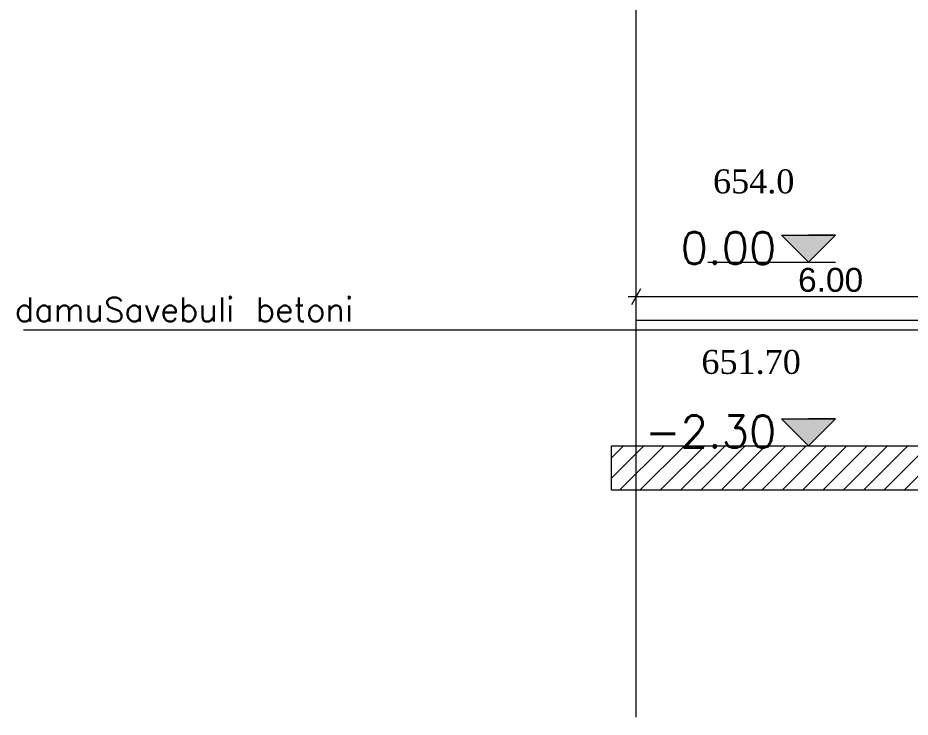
# Model space of a CAD drawing. Header units: millimetres. Extents: x 475616349 to 476941521, y 4620115302 to 4621446928.
# Drawn here: x 476707834 to 476719015, y 4620467140 to 4620475904 of the extents above; entities that cross this region are included whole.
import ezdxf

# ---------------------------------------------------------------- set-up
doc = ezdxf.new("R2010")
doc.units = ezdxf.units.MM
doc.header["$MEASUREMENT"] = 0
for name, color, linetype, lineweight in [('0_Pen_No__1_Pen_No__250', 7, 'Continuous', 0), ('0_Pen_No__250_Pen_No__142', 142, 'Continuous', 0), ('2D Drafting - General_Pen_No__7_Pen_No__250', 7, 'Continuous', 0), ('2D Drafting - General_Pen_No__7_Pen_No__7', 7, 'Continuous', 0), ('Annotation - Text_Pen_No__7_Pen_No__7_Pen_No__142', 142, 'Continuous', 0), ('New_New_piketebi_Pen_No__7_Pen_No__1', 1, 'Continuous', 0), ('New_Structural - Bearing_Pen_No__1', 1, 'Continuous', 0), ('zoma_Pen_No__1', 1, 'Continuous', 0), ('zoma_Pen_No__1_Pen_No__142', 142, 'Continuous', 0), ('zoma_Pen_No__5_Pen_No__142', 142, 'Continuous', 0)]:
    doc.layers.add(name, color=color, linetype=linetype, lineweight=lineweight)
doc.layers.add('zoma', color=7, linetype='Continuous')
doc.layers.add('zoma_Pen_No__5', color=7, linetype='Continuous')
doc.styles.add('GENERATED_STYLE_2', font='arial.ttf')
doc.styles.add('GENERATED_STYLE_8', font='times.ttf')
doc.linetypes.add('Break', pattern='A,0,[1,бѓЎбѓђбѓ®бѓљбѓ\x98бѓ\x98 #13 nika1.Shx,S=15.679026,R=0,X=0,Y=0],-1975.557214,0', length=1975.557214)
doc.dimstyles.new('GENERATED_STYLE__4', dxfattribs={"dimtxt": 300, "dimasz": 152, "dimexe": 0.18, "dimexo": 3, "dimgap": 0.09, "dimtad": 1, "dimtih": 1, "dimtoh": 1, "dimlfac": 0.001, "dimzin": 0, "dimdsep": 46, "dimtxsty": 'GENERATED_STYLE_2', "dimblk": 'ARROWHEAD_2', "dimblk1": 'ARROWHEAD_2', "dimblk2": 'ARROWHEAD_2', "dimcen": 0.09, "dimclrd": 1, "dimclre": 1, "dimclrt": 1, "dimadec": 0, "dimazin": 0, "dimtfac": 1, "dimtdec": 4, "dimtmove": 0, "dimatfit": 3, "dimfxl": 1, "dimtolj": 1, "dimtzin": 0, "dimarcsym": 0})

# ---------------------------------------------------------------- blocks, each defined once
blk = doc.blocks.new('*D253', base_point=(476577134, 4620325126))
at = {"layer": 'zoma_Pen_No__1', "color": 1, "linetype": 'Continuous', "lineweight": 0, "transparency": 16777216}
for p, q in [((476715580, 4620472556), (476715580, 4620472256)), ((476720440, 4620472556), (476720440, 4620472256)), ((476715638, 4620472506), (476715522, 4620472306)), ((476720382, 4620472306), (476720498, 4620472506)), ((476715580, 4620472406), (476715482, 4620472406)), ((476720440, 4620472406), (476715580, 4620472406)), ((476720538, 4620472406), (476720440, 4620472406))]:
    blk.add_line(p, q, dxfattribs=at)
at = {"layer": 'zoma_Pen_No__1', "color": 1, "lineweight": 0, "transparency": 16777216, "insert": (476717611, 4620472466), "char_height": 300, "attachment_point": 7, "style": 'GENERATED_STYLE_2'}
blk.add_mtext('\\A1;{\\pql;\\fArial CYR|b0|i0|c204|p34;6.00}', dxfattribs=at)
blk = doc.blocks.new('ARROWHEAD_2')
at = {"color": 0, "linetype": 'Continuous', "lineweight": 0}
for p, q in [((0, 0), (-1, 0)), ((-0.378, -0.655), (0.378, 0.655))]:
    blk.add_line(p, q, dxfattribs=at)
blk = doc.blocks.new('Line_73', base_point=(476723003, 4620471988))
at = {"layer": 'zoma_Pen_No__5_Pen_No__142', "linetype": 'Continuous', "lineweight": 0}
blk.add_hatch(color=142, dxfattribs=at).paths.add_polyline_path([(476722903, 4620471988), (476722911, 4620471950), (476722933, 4620471917), (476722965, 4620471896), (476723003, 4620471888), (476723042, 4620471896), (476723074, 4620471917), (476723096, 4620471950), (476723103, 4620471988), (476723096, 4620472026), (476723074, 4620472059), (476723042, 4620472080), (476723003, 4620472088), (476722965, 4620472080), (476722933, 4620472059), (476722911, 4620472026)])
at = {"layer": 'zoma_Pen_No__5_Pen_No__142', "color": 142, "linetype": 'Continuous', "lineweight": 0}
blk.add_line((476722903, 4620471988), (476707904, 4620471988), dxfattribs=at)
blk.add_circle((476723003, 4620471988), 100, dxfattribs=at)

msp = doc.modelspace()

# ---------------------------------------------------------------- hatches: boundary and pattern name
at = {"layer": '0_Pen_No__250_Pen_No__142', "linetype": 'Continuous', "lineweight": 0}
for points in [[(476717741.389, 4620472841.793), (476717403.86, 4620473179.486), (476718079.082, 4620473179.321)], [(476717740.251, 4620470541.535), (476717402.722, 4620470879.229), (476718077.944, 4620470879.064)]]:
    msp.add_hatch(color=142, dxfattribs=at).paths.add_polyline_path(points)
at = {"layer": '2D Drafting - General_Pen_No__7_Pen_No__7', "linetype": 'Continuous', "lineweight": 0}
h = msp.add_hatch(dxfattribs=at)
h.set_pattern_fill('MASONRY_BLOCK', style=0, pattern_type=2)
h.set_pattern_definition([(45, (476577134.07, 4620325125.74), (-127.27922, 127.27922), [])])
h.paths.add_polyline_path([(476747223.408, 4620472841.511), (476747223.408, 4620472284.525), (476738189.088, 4620472284.525), (476721210.131, 4620469985.011), (476715272.145, 4620469985.019), (476715272.146, 4620470542.314), (476720510.154, 4620470541.027), (476721210.132, 4620470540.683), (476738209.815, 4620472841.511)])

# ---------------------------------------------------------------- linework, layer by layer
at = {"layer": '0_Pen_No__1_Pen_No__250', "color": 7, "linetype": 'Continuous', "lineweight": 0, "flags": 128}
for points in [[(476717741.389, 4620472841.793), (476717403.86, 4620473179.486), (476717741.471, 4620473179.404)], [(476717741.389, 4620472841.793), (476718079.082, 4620473179.321), (476717741.471, 4620473179.404)], [(476716479, 4620472842.101), (476718079, 4620472841.71)], [(476717740.251, 4620470541.535), (476717402.722, 4620470879.229), (476717740.333, 4620470879.146)], [(476717740.251, 4620470541.535), (476718077.944, 4620470879.064), (476717740.333, 4620470879.146)], [(476716477.862, 4620470541.843), (476718077.862, 4620470541.453)]]:
    msp.add_lwpolyline(points, dxfattribs=at)
at = {"layer": '0_Pen_No__250_Pen_No__142', "color": 142, "linetype": 'Continuous', "lineweight": 0, "flags": 128}
for points in [[(476717741.389, 4620472841.793), (476717403.86, 4620473179.486), (476718079.082, 4620473179.321)], [(476717740.251, 4620470541.535), (476717402.722, 4620470879.229), (476718077.944, 4620470879.064)]]:
    msp.add_lwpolyline(points, close=True, dxfattribs=at)
at = {"layer": '2D Drafting - General_Pen_No__7_Pen_No__250', "color": 7, "linetype": 'Continuous', "lineweight": 0, "flags": 128}
msp.add_lwpolyline([(476747223.408, 4620472841.511), (476747223.408, 4620472284.525), (476738189.088, 4620472284.525), (476721210.131, 4620469985.011), (476715272.145, 4620469985.019), (476715272.146, 4620470542.314), (476720510.154, 4620470541.027), (476721210.132, 4620470540.683), (476738209.815, 4620472841.511)], close=True, dxfattribs=at)
at = {"layer": 'New_Structural - Bearing_Pen_No__1', "color": 1, "linetype": 'Continuous', "lineweight": 0}
msp.add_line((476715580.154, 4620493871.479), (476715580.154, 4620467140.153), dxfattribs=at)
at = {"layer": 'New_Structural - Bearing_Pen_No__1', "color": 1, "linetype": 'Break', "lineweight": 0}
msp.add_line((476715580.154, 4620472114.387), (476720510.154, 4620472114.387), dxfattribs=at)

# ---------------------------------------------------------------- block references
at = {"layer": 'zoma_Pen_No__5', "color": 142, "linetype": 'Continuous', "lineweight": 0}
msp.add_blockref('Line_73', (476723003.43, 4620471988.038), dxfattribs=at)

# ---------------------------------------------------------------- texts
at = {"layer": 'Annotation - Text_Pen_No__7_Pen_No__7_Pen_No__142', "color": 142, "linetype": 'Continuous', "lineweight": 0, "insert": (476707795.781, 4620472397.918), "char_height": 300, "attachment_point": 1}
msp.add_mtext('\\A1;{\\pql;\\Ftxt.shx;damuSavebuli beton\\Ftxt.shx;i}', dxfattribs=at)
at = {"layer": 'New_New_piketebi_Pen_No__7_Pen_No__1', "color": 1, "linetype": 'Continuous', "lineweight": 0, "char_height": 300, "attachment_point": 4, "style": 'GENERATED_STYLE_8'}
for s, insert in [('\\A1;{\\pql;\\fTimes New Roman|b0|i0|c0|p18;6\\fTimes New Roman|b0|i0|c0|p18;5\\fTimes New Roman|b0|i0|c0|p18;4.0}', (476716545.214, 4620473851.284)), ('\\A1;{\\pql;\\fTimes New Roman|b0|i0|c0|p18;6\\fTimes New Roman|b0|i0|c0|p18;5\\fTimes New Roman|b0|i0|c0|p18;1.70}', (476716399.797, 4620471588.752))]:
    msp.add_mtext(s, dxfattribs=dict(at, insert=insert))
at = {"layer": 'zoma_Pen_No__1_Pen_No__142', "color": 142, "linetype": 'Continuous', "lineweight": 0, "char_height": 400, "attachment_point": 9, "rotation": 359.9860128}
for s, insert in [('\\A1;{\\pqr;\\Ftxt.shx;0\\Ftxt.shx;.00}', (476717339.074, 4620472818.845)), ('\\A1;{\\pqr;\\Ftxt.shx;-2.\\Ftxt.shx;30}', (476717337.936, 4620470518.588))]:
    msp.add_mtext(s, dxfattribs=dict(at, insert=insert))

# ---------------------------------------------------------------- dimensions: what is measured, and where the dimension line sits
at = {"layer": 'zoma', "color": 1, "linetype": 'Continuous', "lineweight": 0}
dim = msp.add_linear_dim(base=(476715580.154, 4620472406.077), p1=(476720439.86, 4620472406.077), p2=(476715580.154, 4620472458.858), angle=180, text='6.00', dimstyle='GENERATED_STYLE__4', dxfattribs=at)
dim.commit()
dim.dimension.update_dxf_attribs({"geometry": '*D253', "text_midpoint": (476718000.568, 4620472616.077), "dimtype": 160})

doc.saveas('drawing.dxf')
